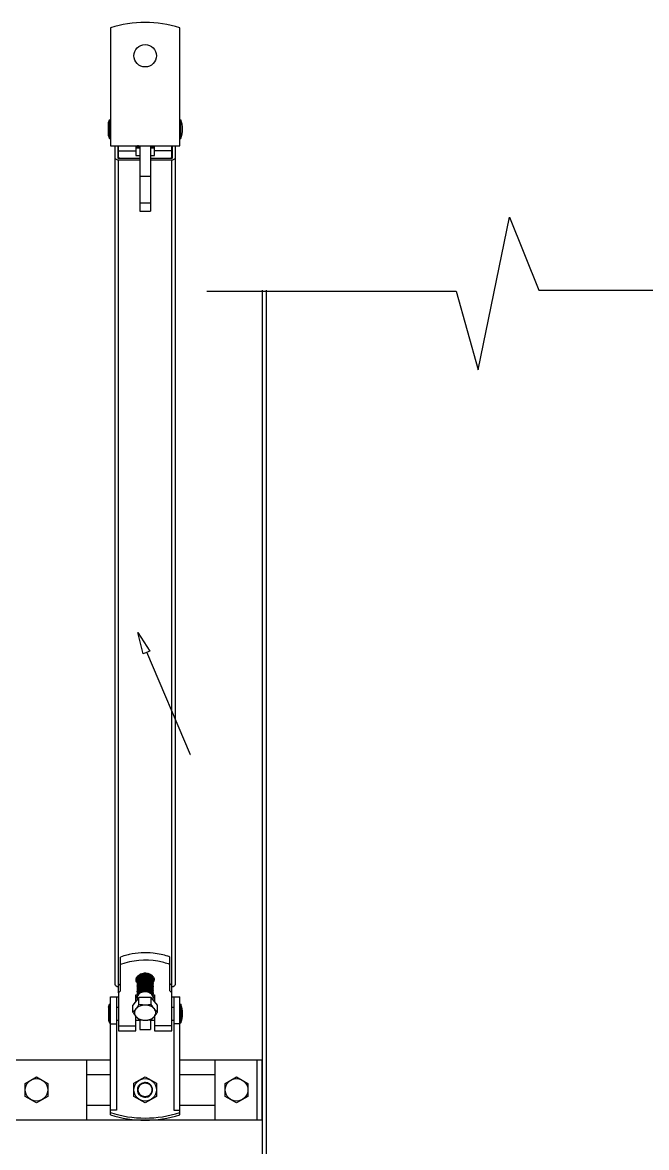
# Model space of a CAD drawing. Extents: x 69728788 to 150676229, y 20327566 to 43663798.
# Drawn here: x 75466421 to 75468554, y 20746596 to 20750441 of the extents above; entities that cross this region are included whole.
import ezdxf

# ---------------------------------------------------------------- set-up
doc = ezdxf.new("R2010")
doc.units = 0
doc.header["$LTSCALE"] = 1000
doc.header["$MEASUREMENT"] = 0
doc.layers.get('0').update_dxf_attribs({"linetype": 'CONTINUOUS'})
doc.layers.add('02___PRT_ALL_AXES', color=7, linetype='CONTINUOUS')
doc.layers.add('03___PRT_ALL_CURVES', color=7, linetype='CONTINUOUS')

msp = doc.modelspace()

# ---------------------------------------------------------------- linework, layer by layer
at = {"color": 0, "linetype": 'Continuous'}
for p, q in [((75466721.9, 20750422.5), (75466721.9, 20750019.7)), ((75466958.8, 20750019.7), (75466958.8, 20750422.5)), ((75466718.2, 20750108.5), (75466721.9, 20750108.5)), ((75466958.8, 20750108.5), (75466962.4, 20750108.5)), ((75466718.2, 20750044.7), (75466721.9, 20750044.7)), ((75466721.9, 20750019.7), (75466958.8, 20750019.7)), ((75466737.8, 20747153.2), (75466737.8, 20750019.7)), ((75466746.9, 20750019.7), (75466746.9, 20749978.3)), ((75466749.2, 20749976.7), (75466749.2, 20750019.7)), ((75466808.4, 20750019.7), (75466808.4, 20749986.6)), ((75466822.1, 20750019.7), (75466822.1, 20749796.2)), ((75466858.6, 20750019.7), (75466858.6, 20749796.2)), ((75466872.2, 20749986.6), (75466872.2, 20750019.7)), ((75466931.5, 20749976.7), (75466931.5, 20750019.7)), ((75466933.7, 20749978.3), (75466933.7, 20750019.7)), ((75466942.9, 20750019.7), (75466942.9, 20747153.2)), ((75466958.8, 20750044.7), (75466962.4, 20750044.7)), ((75466749.2, 20750001.8), (75466808.4, 20750001.8)), ((75466749.2, 20749976.7), (75466822.1, 20749976.7)), ((75466813, 20750012.1), (75466813, 20750012.2)), ((75466858.6, 20749976.7), (75466931.5, 20749976.7)), ((75466931.5, 20750001.8), (75466872.2, 20750001.8)), ((75466749.2, 20747150.1), (75466749.2, 20749970.2)), ((75466822.1, 20749970.2), (75466749.2, 20749970.2)), ((75466931.5, 20749970.2), (75466858.6, 20749970.2)), ((75466931.5, 20747150.1), (75466931.5, 20749970.2)), ((75466822.1, 20749915.2), (75466858.6, 20749915.2)), ((75466822.1, 20749825), (75466858.6, 20749825)), ((75466822.1, 20749796.2), (75466858.6, 20749796.2)), ((75466813.7, 20747175.9), (75466813.7, 20747175.9)), ((75466822, 20747187.7), (75466822.1, 20747187.6)), ((75466824.3, 20747187.4), (75466822.1, 20747187.6)), ((75466822.4, 20747187.9), (75466824.3, 20747187.4)), ((75466721.9, 20746707.9), (75466721.9, 20747110.7)), ((75466721.9, 20747110.7), (75466749.2, 20747110.7)), ((75466742.4, 20747110.7), (75466742.4, 20746723.4)), ((75466749.2, 20747124.6), (75466749.2, 20746994.5)), ((75466819.3, 20747108.6), (75466798.2, 20747082.9)), ((75466808.4, 20747095.3), (75466808.4, 20747118.3)), ((75466808.4, 20747110.7), (75466813, 20747110.7)), ((75466813, 20747109.5), (75466813, 20747113.4)), ((75466813.5, 20747113.2), (75466813, 20747113.4)), ((75466861.4, 20747108.6), (75466819.3, 20747108.6)), ((75466882.4, 20747082.9), (75466861.4, 20747108.6)), ((75466867.7, 20747108.6), (75466867.7, 20747111.9)), ((75466867.7, 20747110.7), (75466872.2, 20747110.7)), ((75466872.2, 20747118.3), (75466872.2, 20747095.3)), ((75466931.5, 20746994.5), (75466931.5, 20747124.6)), ((75466931.5, 20747110.7), (75466958.8, 20747110.7)), ((75466938.3, 20747110.7), (75466938.3, 20746723.4)), ((75466958.8, 20746707.9), (75466958.8, 20747110.7)), ((75466718.2, 20747085.7), (75466721.9, 20747085.7)), ((75466742.4, 20747076.5), (75466749.2, 20747076.5)), ((75466931.5, 20747076.5), (75466938.3, 20747076.5)), ((75466958.8, 20747085.7), (75466962.4, 20747085.7)), ((75466718.2, 20747021.9), (75466721.9, 20747021.9)), ((75466721.9, 20747019.5), (75466742.4, 20747019.5)), ((75466808.4, 20746994.5), (75466808.4, 20747044.6)), ((75466822.1, 20747033.1), (75466822.1, 20746999.1)), ((75466858.6, 20747033.1), (75466858.6, 20746999.1)), ((75466872.2, 20747044.6), (75466872.2, 20746994.5)), ((75466958.8, 20747019.5), (75466938.3, 20747019.5)), ((75466958.8, 20747021.9), (75466962.4, 20747021.9)), ((75466749.2, 20747011.9), (75466808.4, 20747011.9)), ((75466749.2, 20746994.5), (75466808.4, 20746994.5)), ((75466822.1, 20746999.1), (75466858.6, 20746999.1)), ((75466931.5, 20747011.9), (75466872.2, 20747011.9)), ((75466872.2, 20746994.5), (75466931.5, 20746994.5)), ((75467080.2, 20746691.2), (75467080.2, 20746896.2)), ((75467223.3, 20746691.2), (75467223.3, 20746896.2)), ((75467240, 20746691.2), (75467240, 20746896.2)), ((75466815.1, 20746801), (75466815.1, 20746801.1)), ((75466815.2, 20746801.4), (75466815.2, 20746801.5)), ((75466840.3, 20746817.1), (75466840.3, 20746818.3)), ((75466742.4, 20746723.4), (75466721.9, 20746723.4)), ((75466938.3, 20746723.4), (75466958.8, 20746723.4))]:
    msp.add_line(p, q, dxfattribs=at)
at = {"color": 7, "linetype": 'Continuous'}
for p, q in [((75467051.3, 20749522.9), (75467903.6, 20749522.9)), ((75467240, 20749525.7), (75467240, 20745883)), ((75467253.6, 20749525.7), (75467253.6, 20745883)), ((75468185.8, 20749525.7), (75469185, 20749525.7))]:
    msp.add_line(p, q, dxfattribs=at)
at = {"color": 0}
for p, q in [((75466122.4, 20746896.2), (75466721.9, 20746896.2)), ((75466640.1, 20746896.2), (75466640.1, 20746691.3)), ((75466958.8, 20746896.2), (75467240, 20746896.2)), ((75466640.1, 20746846.2), (75466722, 20746846.2)), ((75466958.9, 20746846.2), (75467080.2, 20746846.2)), ((75466640.1, 20746741.2), (75466722, 20746741.2)), ((75466958.9, 20746741.2), (75467080.2, 20746741.2)), ((75466226.6, 20746691.2), (75467240, 20746691.2))]:
    msp.add_line(p, q, dxfattribs=at)
for points in [[(75467978.5, 20749253.8), (75468086.3, 20749775.5)], [(75468086.3, 20749775.5), (75468185.8, 20749525.7)], [(75467903.6, 20749522.9), (75467978.5, 20749253.8)]]:
    msp.add_lwpolyline(points, dxfattribs=at)
at = {"color": 4}
msp.add_lwpolyline([(75466833.7, 20748282.8), (75466815.8, 20748356.2), (75466856.5, 20748292.6)], close=True, dxfattribs=at)
at = {"color": 4, "extrusion": (0.91941, 0.3933, 0), "elevation": 77545287.9}
msp.add_lwpolyline([(-10604926.7, 0), (-10605308.1, 0)], dxfattribs=at)
at = {"color": 4, "extrusion": (0, 1, 0), "elevation": 20747937}
msp.add_lwpolyline([(-75466995.1, 0), (-75466994.9, 0)], dxfattribs=at)
at = {"color": 0, "linetype": 'Continuous'}
msp.add_circle((75466840.3, 20746793.3), 23.8, dxfattribs=at)
for centre, radius, start, end in [((75466840.3, 20750046), 394.7, 72.5364, 107.4636), ((75466827.9, 20750020.9), 14.9, 184.6388, 187.5163), ((75466827.9, 20750017), 14.9, 172.4739, 179.9828), ((75466828, 20750016), 15, 170.5953, 176.2819), ((75466827.8, 20750016), 14.8, 176.29, 179.9967), ((75466827.9, 20750016), 14.9, 180.0177, 187.7118), ((75466827.9, 20750012.2), 14.9, 172.6677, 179.9838), ((75466828.1, 20750017), 15.1, 169.6225, 172.4804), ((75466828.2, 20750012.1), 15.2, 165.7622, 172.658), ((75466828.2, 20750016), 15.2, 165.9398, 170.5941), ((75466828.6, 20750012), 15.6, 162.5002, 165.7671), ((75466837, 20749994.3), 26.8, 124.0237, 125.416), ((75466845.6, 20749992), 25.4, 57.1454, 59.0662), ((75466846.6, 20749993.5), 23.6, 52.0605, 57.1819), ((75466853.9, 20750014.3), 13.8, 16.4386, 22.9713), ((75466854.4, 20750014.4), 13.3, 15.3782, 16.4026), ((75466854.4, 20750009.6), 13.3, 15.3332, 16.4047), ((75466854.6, 20750014.5), 13.1, 8.8155, 15.3917), ((75466854.6, 20750009.7), 13.1, 10.6843, 15.3402), ((75466855, 20750018.5), 12.7, 351.1705, 359.9739), ((75466855, 20750014.6), 12.7, 0.0259, 8.8089), ((75466855, 20750018.4), 12.7, 4.3365, 5.599), ((75466855.1, 20750018.4), 12.6, 0.0047, 4.3392), ((75466855.1, 20750013.6), 12.6, 0.0047, 4.3395), ((75466855, 20750013.6), 12.7, 353.07, 359.9861), ((75466855.1, 20750019.4), 12.5, 0.0003, 1.1866), ((75466836.9, 20749990.7), 26.5, 124.6383, 125.9814), ((75466837.1, 20749990.3), 27, 124.026, 124.6404), ((75466845.5, 20749990.9), 25.6, 58.236, 59.1443), ((75466845.8, 20749991.5), 24.9, 56.1506, 58.2417), ((75466827.6, 20747168.9), 18.4, 150.7547, 154.3708), ((75466828.6, 20747168.3), 19.6, 144.1845, 150.7189), ((75466829.6, 20747167.6), 20.8, 141.9511, 144.2205), ((75466828, 20747171.4), 15, 170.6064, 176.282), ((75466826.7, 20747171.8), 13.7, 174.1936, 177.5933), ((75466827.8, 20747171.4), 14.8, 176.2921, 177.5737), ((75466827.8, 20747171.4), 14.8, 177.5739, 178.5028), ((75466827.7, 20747171.4), 14.7, 178.5029, 179.2826), ((75466827.7, 20747171.4), 14.7, 179.2826, 179.9999), ((75466827.7, 20747171.4), 14.7, 180.0006, 181.7152), ((75466827.8, 20747171.4), 14.8, 181.7164, 184.3519), ((75466827.9, 20747171.4), 14.9, 184.3535, 187.5155), ((75466827.9, 20747167.5), 14.9, 172.4732, 179.9828), ((75466828, 20747166.5), 15, 170.6461, 176.2828), ((75466826.8, 20747171.8), 13.8, 170.8203, 174.1915), ((75466828.2, 20747167.5), 15.2, 165.8112, 172.4652), ((75466830.2, 20747167.2), 21.5, 140.1265, 141.9534), ((75466828.2, 20747171.3), 15.2, 167.3413, 170.6096), ((75466827, 20747171.7), 14, 168.5956, 170.8202), ((75466828.4, 20747166.5), 15.4, 162.498, 170.6185), ((75466827.3, 20747171.7), 14.3, 163.6782, 168.5833), ((75466828.3, 20747171.3), 15.3, 165.8219, 167.3436), ((75466828.5, 20747171.3), 15.5, 163.63, 165.8195), ((75466828.5, 20747167.4), 15.5, 164.4503, 165.8214), ((75466827.8, 20747171.5), 14.8, 158.8112, 163.6737), ((75466828.7, 20747171.2), 15.7, 162.6522, 163.6323), ((75466828.7, 20747167.3), 15.7, 162.5051, 164.4489), ((75466829.4, 20747170.9), 16.5, 153.2181, 162.433), ((75466828.9, 20747166.3), 15.9, 161.2184, 162.521), ((75466828.3, 20747171.3), 15.4, 155.4096, 158.8168), ((75466829.1, 20747171), 16.3, 149.029, 155.3717), ((75466830.7, 20747170.3), 17.9, 147.2771, 153.2367), ((75466832, 20747169.5), 19.4, 141.4765, 147.2734), ((75466837.1, 20747158.2), 33.2, 116.9716, 117.1914), ((75466837.6, 20747157.2), 34.3, 113.9096, 116.9569), ((75466836.7, 20747163.2), 27.2, 120.5279, 120.8982), ((75466837, 20747162.5), 28, 117.1944, 120.5148), ((75466838.4, 20747155.5), 36.2, 110.6062, 113.9098), ((75466841.4, 20747153.2), 38.4, 91.5745, 101.1898), ((75466840.1, 20747148.7), 43, 87.2089, 89.7303), ((75466840.3, 20747143.7), 48, 87.8186, 90.0078), ((75466841.4, 20747153), 38.6, 88.83, 91.6019), ((75466840.1, 20747148.7), 43.1, 84.3791, 87.2114), ((75466840.4, 20747145.8), 45.9, 85.7692, 87.8187), ((75466841.4, 20747153.4), 38.2, 85.6396, 88.8291), ((75466841.2, 20747152.6), 39.1, 76.1216, 79.3126), ((75466841.9, 20747156), 35.5, 69.1888, 70.1515), ((75466842.1, 20747156.5), 34.9, 68.0181, 69.189), ((75466848.2, 20747165.1), 24.7, 44.9812, 48.9553), ((75466849.7, 20747167.8), 21.3, 40.9332, 43.2447), ((75466849.1, 20747165.9), 23.4, 43.051, 44.9607), ((75466850.1, 20747168.2), 20.7, 39.8011, 40.9276), ((75466850.3, 20747167), 21.8, 35.7508, 43.1144), ((75466853.5, 20747173), 14.3, 20.5547, 25.6449), ((75466853.9, 20747173.2), 13.8, 18.1541, 20.5369), ((75466854.4, 20747169.8), 13.3, 15.3602, 16.4085), ((75466854.4, 20747165), 13.3, 15.3455, 16.4078), ((75466854.6, 20747169.9), 13.1, 8.8275, 15.3735), ((75466854.6, 20747165), 13.1, 8.8161, 15.3587), ((75466855, 20747173.5), 12.7, 351.3231, 359.9751), ((75466854.8, 20747173.8), 12.9, 351.1957, 351.4438), ((75466855, 20747169.9), 12.7, 0.0261, 8.8211), ((75466855, 20747169), 12.7, 351.1717, 359.9739), ((75466855, 20747173.5), 12.6, 2.7676, 6.617), ((75466855.1, 20747169), 12.6, 0.0047, 4.3395), ((75466855.1, 20747173.5), 12.6, 359.993, 2.7658), ((75466851.4, 20747167.9), 20.4, 34.9477, 35.6756), ((75466853.1, 20747170.2), 17.1, 26.7554, 29.0313), ((75466851.7, 20747168), 20.1, 33.5595, 34.9495), ((75466851.9, 20747168.2), 19.7, 32.816, 33.5577), ((75466852.3, 20747168.5), 19.3, 30.7572, 32.8206), ((75466852.6, 20747168.6), 18.9, 30.1535, 30.7522), ((75466749.2, 20747161.2), 16, 268.3666, 269.9989), ((75466829.1, 20747171.7), 20.1, 211.4005, 217.607), ((75466827.8, 20747166.6), 14.8, 176.2908, 183.5476), ((75466828.2, 20747161.7), 15.2, 163.2981, 176.2155), ((75466827.9, 20747166.6), 14.9, 183.5508, 187.7922), ((75466827.8, 20747162.7), 14.8, 172.7542, 179.9843), ((75466827.8, 20747161.7), 14.8, 176.2906, 179.9967), ((75466827.9, 20747161.7), 14.9, 180.0174, 187.5513), ((75466827.9, 20747157.9), 14.9, 172.5017, 179.9829), ((75466828, 20747156.9), 15, 170.6329, 176.2824), ((75466827.8, 20747156.9), 14.8, 176.2904, 179.9967), ((75466827.9, 20747156.9), 14.9, 180.0173, 187.5367), ((75466827.9, 20747153), 14.9, 172.4872, 179.9829), ((75466828, 20747152), 15, 170.6233, 176.2823), ((75466827.8, 20747152.1), 14.8, 176.2903, 179.9967), ((75466827.9, 20747152.1), 14.9, 180.0173, 187.5328), ((75466827.9, 20747148.2), 14.9, 172.4835, 179.9829), ((75466827.8, 20747147.2), 14.8, 176.2866, 179.9968), ((75466827.9, 20747147.2), 14.9, 180.0162, 187.3323), ((75466827.9, 20747143.4), 14.9, 172.2882, 179.9823), ((75466828, 20747142.4), 15, 170.633, 176.2824), ((75466827.8, 20747142.4), 14.8, 176.2903, 179.9967), ((75466827.9, 20747142.4), 14.9, 180.0172, 187.5261), ((75466827.9, 20747138.5), 14.9, 172.4765, 179.9828), ((75466828, 20747137.5), 15, 170.5993, 176.2819), ((75466827.8, 20747137.6), 14.8, 176.29, 179.9967), ((75466827.9, 20747137.6), 14.9, 180.0171, 187.5169), ((75466827.9, 20747133.7), 14.9, 172.4677, 179.9827), ((75466828, 20747132.7), 15, 170.6057, 176.2819), ((75466827.8, 20747132.7), 14.8, 176.29, 179.9967), ((75466827.9, 20747132.7), 14.9, 180.017, 187.4489), ((75466827.9, 20747128.9), 14.9, 172.3978, 179.9823), ((75466828.2, 20747162.6), 15.2, 165.7041, 172.7434), ((75466828.2, 20747157.8), 15.2, 165.7267, 172.493), ((75466828.2, 20747153), 15.2, 165.766, 172.4789), ((75466828.2, 20747148.1), 15.2, 165.7649, 172.4752), ((75466828.2, 20747143.3), 15.2, 165.7459, 172.2807), ((75466828.2, 20747138.5), 15.2, 165.7642, 172.4682), ((75466828.2, 20747133.6), 15.2, 165.7627, 172.4595), ((75466828.2, 20747128.8), 15.2, 165.7631, 172.3902), ((75466828.4, 20747156.8), 15.4, 162.4909, 170.6051), ((75466828.4, 20747152), 15.4, 162.488, 170.5957), ((75466828.4, 20747142.3), 15.4, 162.4871, 170.6053), ((75466828.4, 20747137.5), 15.4, 162.4824, 170.5717), ((75466828.4, 20747132.6), 15.4, 162.4829, 170.5782), ((75466828.6, 20747162.5), 15.6, 162.5159, 165.7097), ((75466828.6, 20747157.7), 15.6, 162.5135, 165.7315), ((75466828.6, 20747152.9), 15.6, 162.5087, 165.7704), ((75466828.6, 20747148), 15.6, 162.5058, 165.7693), ((75466828.6, 20747143.2), 15.6, 162.4516, 165.7498), ((75466828.6, 20747138.4), 15.6, 162.5049, 165.7686), ((75466828.6, 20747133.5), 15.6, 162.5002, 165.767), ((75466828.6, 20747128.7), 15.6, 162.5007, 165.7672), ((75466841.3, 20747125.9), 38, 97.612, 98.5483), ((75466854.4, 20747160.1), 13.3, 15.3562, 16.4067), ((75466854.4, 20747155.3), 13.3, 15.3803, 16.4044), ((75466854.4, 20747150.5), 13.3, 15.4324, 16.4009), ((75466854.6, 20747145.7), 13.1, 9.0944, 16.4713), ((75466854.4, 20747140.8), 13.3, 15.3426, 16.4105), ((75466854.4, 20747136), 13.3, 15.3335, 16.4046), ((75466854.4, 20747131.1), 13.3, 15.295, 16.4082), ((75466854.4, 20747126.3), 13.3, 15.3024, 16.4096), ((75466854.6, 20747160.2), 13.1, 8.5831, 15.3704), ((75466854.6, 20747155.4), 13.1, 8.806, 15.3938), ((75466854.6, 20747150.5), 13.1, 8.7871, 15.4463), ((75466854.6, 20747140.9), 13.1, 8.8357, 15.3558), ((75466854.6, 20747136), 13.1, 8.8222, 15.3467), ((75466854.6, 20747131.2), 13.1, 8.8659, 15.3078), ((75466854.6, 20747126.4), 13.1, 8.6158, 15.3161), ((75466855, 20747165.1), 12.7, 0.026, 8.8097), ((75466855, 20747164.1), 12.7, 350.9429, 359.9728), ((75466855, 20747160.3), 12.7, 0.0243, 8.5745), ((75466855, 20747159.3), 12.7, 351.161, 359.9738), ((75466855, 20747155.4), 12.7, 0.0259, 8.7993), ((75466855, 20747154.5), 12.7, 351.1413, 359.9737), ((75466855, 20747150.6), 12.7, 0.0258, 8.7798), ((75466855, 20747149.6), 12.7, 351.4494, 359.976), ((75466855, 20747145.8), 12.7, 0.0272, 9.08), ((75466855, 20747144.8), 12.7, 351.1911, 359.9741), ((75466855, 20747140.9), 12.7, 0.0261, 8.8295), ((75466855, 20747140), 12.7, 351.178, 359.9739), ((75466855, 20747136.1), 12.7, 0.0259, 8.8159), ((75466855, 20747135.1), 12.7, 351.2218, 359.9742), ((75466855, 20747131.3), 12.7, 0.0263, 8.8603), ((75466855, 20747130.3), 12.7, 350.9764, 359.9733), ((75466855.1, 20747164.1), 12.6, 0.0047, 4.3394), ((75466852.7, 20747172.3), 17.5, 327.8953, 328.9179), ((75466855.1, 20747159.3), 12.6, 0.0047, 4.3393), ((75466855.1, 20747154.5), 12.6, 0.0047, 4.3389), ((75466855.1, 20747149.6), 12.6, 0.0046, 4.3456), ((75466855.1, 20747144.8), 12.6, 0.0047, 4.3396), ((75466855.1, 20747140), 12.6, 0.0047, 4.3395), ((75466855.1, 20747135.1), 12.6, 0.0047, 4.3399), ((75466855.1, 20747130.3), 12.6, 0.0047, 4.3399), ((75466853.1, 20747172.1), 17.1, 328.9126, 331.6127), ((75466851.3, 20747171.9), 20.5, 323.7264, 324.8215), ((75466853.5, 20747171.9), 16.6, 331.6112, 334.7707), ((75466931.5, 20747161.2), 16, 270.0011, 271.6334), ((75466827.8, 20747127.9), 14.8, 176.29, 179.9967), ((75466827.9, 20747127.9), 14.9, 180.0171, 187.5089), ((75466827.9, 20747124), 14.9, 172.4594, 179.9827), ((75466828, 20747123), 15, 170.5894, 176.2819), ((75466827.8, 20747123.1), 14.8, 176.29, 179.9967), ((75466827.9, 20747123.1), 14.9, 180.017, 187.4917), ((75466827.9, 20747119.2), 14.9, 172.4422, 179.9826), ((75466828, 20747118.2), 15, 170.5827, 176.2821), ((75466827.8, 20747118.2), 14.8, 176.2903, 179.9967), ((75466827.9, 20747118.2), 14.9, 180.0172, 187.5273), ((75466827.9, 20747114.4), 14.9, 172.4782, 179.9829), ((75466828, 20747113.4), 15, 170.6229, 176.2822), ((75466827.8, 20747113.4), 14.8, 176.2902, 179.9967), ((75466828.2, 20747124), 15.2, 165.7634, 172.4513), ((75466828.2, 20747119.1), 15.2, 165.765, 172.4342), ((75466828.2, 20747114.3), 15.2, 165.7668, 172.4699), ((75466828.4, 20747123), 15.4, 162.4867, 170.562), ((75466828.4, 20747118.1), 15.4, 162.4917, 170.5553), ((75466828.4, 20747113.3), 15.4, 162.4849, 170.5952), ((75466828.6, 20747123.9), 15.6, 162.5015, 165.7677), ((75466828.6, 20747119), 15.6, 162.5045, 165.7692), ((75466828.6, 20747114.2), 15.6, 162.5094, 165.7711), ((75466828.6, 20747109.4), 15.6, 162.5026, 165.791), ((75466854.4, 20747121.5), 13.3, 15.3159, 16.4116), ((75466854.4, 20747116.6), 13.3, 15.3138, 16.4121), ((75466854.4, 20747111.8), 13.3, 15.3664, 16.4089), ((75466854.6, 20747121.5), 13.1, 8.8392, 15.3288), ((75466854.6, 20747116.7), 13.1, 8.8348, 15.3268), ((75466854.6, 20747111.9), 13.1, 8.8239, 15.3798), ((75466855, 20747126.4), 12.7, 0.0245, 8.608), ((75466855, 20747125.5), 12.7, 351.1951, 359.9741), ((75466855, 20747121.6), 12.7, 0.0262, 8.8333), ((75466855, 20747120.7), 12.7, 351.1908, 359.9741), ((75466855, 20747116.8), 12.7, 0.0261, 8.8289), ((75466855, 20747115.8), 12.7, 351.179, 359.9739), ((75466855, 20747111.9), 12.7, 0.0261, 8.8175), ((75466855.1, 20747125.5), 12.6, 0.0047, 4.3399), ((75466855.1, 20747120.6), 12.6, 0.0047, 4.3399), ((75466855.1, 20747115.8), 12.6, 0.0047, 4.3394), ((75466840.3, 20746793.3), 26.4, 175.8685, 178.9165), ((75466840.4, 20746793.3), 26.4, 178.9205, 185.2696), ((75466840.3, 20746793.3), 26.4, 170.4027, 175.8672), ((75466840.3, 20746793.3), 26.4, 185.2707, 187.4247), ((75466840.4, 20746793.3), 26.5, 187.4316, 195.9775), ((75466840.4, 20746793.3), 26.5, 167.0668, 170.4004), ((75466840.3, 20746793.3), 26.4, 164.3926, 167.0672), ((75466840.3, 20746793.3), 26.4, 162.03, 164.3906), ((75466839.9, 20746792.1), 26.3, 160.2514, 161.7211), ((75466840.3, 20746793.3), 26.4, 195.9832, 198.1201), ((75466840.3, 20746793.3), 26.4, 198.1212, 204.6411), ((75466839.9, 20746793.2), 25.1, 88.982, 100.1624), ((75466840.3, 20746793.3), 25.1, 275.5796, 101.2035), ((75466840.4, 20746793.3), 26.5, 204.6463, 208.0841), ((75466840.3, 20746793.3), 26.4, 208.0825, 212.3888), ((75466840.3, 20746793.3), 26.4, 208.4883, 212.3891), ((75466840.3, 20747084.4), 387.3, 252.1887, 287.8113), ((75466840.3, 20747084.4), 394.7, 252.5364, 287.4636)]:
    msp.add_arc(centre, radius, start, end, dxfattribs=at)
for points, knots in [([(75466813, 20750012.2), (75466813.1, 20750013.5), (75466813.7, 20750016.1), (75466814.8, 20750018.6), (75466815.6, 20750019.7)], [0, 0, 0, 0, 0.49066, 1, 1, 1, 1]), ([(75466815, 20750019.7), (75466814.8, 20750019.4), (75466814.4, 20750018.5), (75466813.9, 20750017.5), (75466813.7, 20750016.7)], [0, 0, 0, 0, 0.253666, 1, 1, 1, 1]), ([(75466818.8, 20750019.7), (75466818.2, 20750019.2), (75466816.1, 20750017), (75466814.5, 20750014.2), (75466813.8, 20750012.1)], [0, 0, 0, 0, 0.263007, 1, 1, 1, 1]), ([(75466814.1, 20750012.1), (75466814.4, 20750012.8), (75466815.8, 20750015.7), (75466818, 20750018.1), (75466819.8, 20750019.7)], [0, 0, 0, 0, 0.238978, 1, 1, 1, 1]), ([(75466822, 20750017.5), (75466821.5, 20750017.1), (75466819.4, 20750015.6), (75466817.5, 20750013.7), (75466816.3, 20750012.1)], [0, 0, 0, 0, 0.260528, 1, 1, 1, 1]), ([(75466817.1, 20750012.1), (75466817.4, 20750012.5), (75466818.7, 20750014), (75466820.3, 20750015.3), (75466821.5, 20750016.2)], [0, 0, 0, 0, 0.242618, 1, 1, 1, 1]), ([(75466865.5, 20750012.1), (75466865.1, 20750012.7), (75466863.3, 20750015.3), (75466860.7, 20750017.4), (75466858.6, 20750018.6)], [0, 0, 0, 0, 0.235297, 1, 1, 1, 1]), ([(75466858.6, 20750017.7), (75466859.3, 20750017.3), (75466861.6, 20750015.8), (75466863.7, 20750013.8), (75466864.9, 20750012.1)], [0, 0, 0, 0, 0.26441, 1, 1, 1, 1]), ([(75466862.4, 20750019.7), (75466863.6, 20750018.6), (75466865.6, 20750016.3), (75466866.9, 20750013.5), (75466867.2, 20750012.1)], [0, 0, 0, 0, 0.519467, 1, 1, 1, 1]), ([(75466867.1, 20750013.4), (75466867, 20750013.9), (75466866.1, 20750016.3), (75466864.7, 20750018.3), (75466863.4, 20750019.7)], [0, 0, 0, 0, 0.239996, 1, 1, 1, 1]), ([(75466866.2, 20750019.7), (75466866.4, 20750019.3), (75466867.1, 20750017.7), (75466867.5, 20750015.9), (75466867.6, 20750014.6)], [0, 0, 0, 0, 0.256497, 1, 1, 1, 1]), ([(75466744.7, 20749970.9), (75466742.9, 20749971.4), (75466739.5, 20749973.1), (75466737.8, 20749976.7), (75466737.8, 20749978.3)], [0, 0, 0, 0, 0.547859, 1, 1, 1, 1]), ([(75466746.9, 20749978.3), (75466746.9, 20749977.6), (75466748, 20749976.8), (75466748.9, 20749976.7), (75466749.2, 20749976.7)], [0, 0, 0, 0, 0.70154, 1, 1, 1, 1]), ([(75466931.5, 20749976.7), (75466931.8, 20749976.7), (75466932.7, 20749976.8), (75466933.7, 20749977.6), (75466933.7, 20749978.3)], [0, 0, 0, 0, 0.29846, 1, 1, 1, 1]), ([(75466942.9, 20749978.3), (75466942.9, 20749976.7), (75466941.1, 20749973.1), (75466937.8, 20749971.4), (75466935.9, 20749970.9)], [0, 0, 0, 0, 0.452141, 1, 1, 1, 1]), ([(75466811.9, 20747161.2), (75466810.5, 20747163.5), (75466808.6, 20747168.9), (75466809.8, 20747174.4), (75466811, 20747176.9)], [0, 0, 0, 0, 0.503467, 1, 1, 1, 1]), ([(75466813.6, 20747166), (75466814.4, 20747168.5), (75466817.2, 20747173.3), (75466824.1, 20747178.5), (75466832.9, 20747181.7), (75466842.5, 20747182.7), (75466851.9, 20747181.2), (75466859.9, 20747177.6), (75466864.9, 20747172.9), (75466867.1, 20747168.5), (75466867.6, 20747166.2), (75466867.6, 20747165.1)], [0, 0, 0, 0, 0.111989, 0.237167, 0.374547, 0.517663, 0.657661, 0.786312, 0.89922, 0.950664, 1, 1, 1, 1]), ([(75466867.1, 20747173.6), (75466866.5, 20747175.7), (75466864, 20747180), (75466857.7, 20747184.6), (75466849.7, 20747187.5), (75466840.7, 20747188.4), (75466831.7, 20747187.2), (75466823.5, 20747183.9), (75466817.1, 20747178.9), (75466814.4, 20747174.4), (75466813.7, 20747172.1)], [0, 0, 0, 0, 0.1028, 0.219575, 0.350436, 0.490257, 0.631411, 0.766198, 0.889253, 1, 1, 1, 1]), ([(75466813.7, 20747181), (75466814.2, 20747181.6), (75466816.7, 20747184.3), (75466819.7, 20747186.3), (75466822.1, 20747187.6)], [0, 0, 0, 0, 0.237518, 1, 1, 1, 1]), ([(75466867.1, 20747168.7), (75466866.5, 20747170.9), (75466864, 20747175.1), (75466857.7, 20747179.8), (75466849.7, 20747182.7), (75466840.7, 20747183.6), (75466831.7, 20747182.4), (75466823.5, 20747179.1), (75466817.1, 20747174), (75466814.4, 20747169.5), (75466813.7, 20747167.2)], [0, 0, 0, 0, 0.102802, 0.219579, 0.350445, 0.490271, 0.631419, 0.766196, 0.889248, 1, 1, 1, 1]), ([(75466867.1, 20747163.9), (75466866.5, 20747166.1), (75466864, 20747170.3), (75466857.7, 20747175), (75466849.7, 20747177.9), (75466840.7, 20747178.8), (75466831.7, 20747177.5), (75466823.5, 20747174.3), (75466817.1, 20747169.2), (75466814.4, 20747164.7), (75466813.7, 20747162.4)], [0, 0, 0, 0, 0.102803, 0.219579, 0.350445, 0.490272, 0.63142, 0.766197, 0.889249, 1, 1, 1, 1]), ([(75466813.7, 20747161.4), (75466814.5, 20747163.9), (75466817.4, 20747168.6), (75466824.3, 20747173.8), (75466833.1, 20747176.9), (75466842.7, 20747177.8), (75466852, 20747176.4), (75466860, 20747172.7), (75466864.9, 20747168), (75466867.1, 20747163.6), (75466867.6, 20747161.4), (75466867.6, 20747160.3)], [0, 0, 0, 0, 0.112247, 0.237701, 0.375218, 0.518283, 0.658097, 0.786535, 0.899295, 0.950694, 1, 1, 1, 1]), ([(75466867.1, 20747159.1), (75466866.5, 20747161.2), (75466864, 20747165.5), (75466857.7, 20747170.1), (75466849.7, 20747173), (75466840.7, 20747173.9), (75466831.7, 20747172.7), (75466823.5, 20747169.4), (75466817.1, 20747164.4), (75466814.4, 20747159.9), (75466813.7, 20747157.6)], [0, 0, 0, 0, 0.102804, 0.219579, 0.350435, 0.490256, 0.631409, 0.766198, 0.88925, 1, 1, 1, 1]), ([(75466813.7, 20747156.6), (75466814.5, 20747159), (75466817.4, 20747163.8), (75466824.3, 20747169), (75466833.1, 20747172.1), (75466842.7, 20747173), (75466852, 20747171.5), (75466860, 20747167.9), (75466864.9, 20747163.2), (75466867.1, 20747158.8), (75466867.6, 20747156.5), (75466867.6, 20747155.4)], [0, 0, 0, 0, 0.112246, 0.2377, 0.375215, 0.518278, 0.658091, 0.78653, 0.899293, 0.950693, 1, 1, 1, 1]), ([(75466867.1, 20747154.2), (75466866.5, 20747156.4), (75466864, 20747160.6), (75466857.7, 20747165.3), (75466849.7, 20747168.2), (75466840.7, 20747169.1), (75466831.7, 20747167.9), (75466823.5, 20747164.6), (75466817.1, 20747159.5), (75466814.4, 20747155), (75466813.7, 20747152.7)], [0, 0, 0, 0, 0.102805, 0.219582, 0.350438, 0.49026, 0.63141, 0.766198, 0.889251, 1, 1, 1, 1]), ([(75466813.8, 20747171.4), (75466814.6, 20747173.7), (75466817.3, 20747178.1), (75466823.6, 20747183), (75466831.7, 20747186.2), (75466840.5, 20747187.4), (75466849.4, 20747186.6), (75466857.4, 20747183.8), (75466863.6, 20747179.4), (75466866.3, 20747175.3), (75466867, 20747173.2)], [0, 0, 0, 0, 0.110828, 0.23379, 0.368184, 0.508826, 0.648319, 0.779281, 0.896604, 1, 1, 1, 1]), ([(75466815.2, 20747179.3), (75466815.6, 20747180), (75466817.6, 20747182.9), (75466820.4, 20747185.2), (75466822.7, 20747186.5)], [0, 0, 0, 0, 0.235801, 1, 1, 1, 1]), ([(75466824.3, 20747187.4), (75466825, 20747187.8), (75466828.1, 20747189.3), (75466831.4, 20747190.4), (75466834, 20747190.9)], [0, 0, 0, 0, 0.242859, 1, 1, 1, 1]), ([(75466825.6, 20747189.4), (75466826.3, 20747189.6), (75466829, 20747190.5), (75466831.7, 20747191.2), (75466833.8, 20747191.5)], [0, 0, 0, 0, 0.245442, 1, 1, 1, 1]), ([(75466850.5, 20747190.5), (75466851.9, 20747190.2), (75466856.8, 20747188.7), (75466861.5, 20747186.1), (75466864.4, 20747183.6)], [0, 0, 0, 0, 0.264636, 1, 1, 1, 1]), ([(75466855.2, 20747188.9), (75466856.5, 20747188.4), (75466860.9, 20747186.1), (75466864.8, 20747182.4), (75466866.3, 20747179.2)], [0, 0, 0, 0, 0.276321, 1, 1, 1, 1]), ([(75466865.2, 20747182.4), (75466864.5, 20747183.1), (75466861.6, 20747185.8), (75466858, 20747187.8), (75466855.2, 20747188.9)], [0, 0, 0, 0, 0.235806, 1, 1, 1, 1]), ([(75466867, 20747173.2), (75466867.1, 20747172.9), (75466867.4, 20747171.8), (75466867.6, 20747170.7), (75466867.6, 20747169.9)], [0, 0, 0, 0, 0.252986, 1, 1, 1, 1]), ([(75466869, 20747178.2), (75466870.6, 20747175.5), (75466872.4, 20747168.9), (75466869.9, 20747162.7), (75466868.1, 20747160.1)], [0, 0, 0, 0, 0.496414, 1, 1, 1, 1]), ([(75466868.6, 20747164.8), (75466869.2, 20747166.2), (75466870.2, 20747169.3), (75466870, 20747172.5), (75466869.7, 20747174.1)], [0, 0, 0, 0, 0.504975, 1, 1, 1, 1]), ([(75466748.8, 20747145.2), (75466746, 20747145.3), (75466741, 20747146.4), (75466737.8, 20747151.1), (75466737.8, 20747153.2)], [0, 0, 0, 0, 0.559089, 1, 1, 1, 1]), ([(75466813, 20747148.2), (75466813.2, 20747150.5), (75466814.7, 20747155.3), (75466819.8, 20747161.1), (75466827.1, 20747165.4), (75466832.7, 20747166.9), (75466835.7, 20747167.3)], [0, 0, 0, 0, 0.21682, 0.453957, 0.717085, 1, 1, 1, 1]), ([(75466813, 20747128.8), (75466813.1, 20747130.1), (75466813.6, 20747132.7), (75466816, 20747137.7), (75466821.4, 20747143.1), (75466830.2, 20747147.3), (75466840.2, 20747148.9), (75466850.3, 20747147.9), (75466859.1, 20747144.4), (75466864.6, 20747139.5), (75466867, 20747134.9), (75466867.5, 20747132.4), (75466867.6, 20747131.3)], [0, 0, 0, 0, 0.05375, 0.109471, 0.230247, 0.36521, 0.508721, 0.651183, 0.78291, 0.898103, 0.950221, 1, 1, 1, 1]), ([(75466835.7, 20747163.5), (75466833.1, 20747163.1), (75466828.2, 20747161.8), (75466821.6, 20747158.4), (75466816.5, 20747153.8), (75466814.3, 20747149.9), (75466813.7, 20747147.9)], [0, 0, 0, 0, 0.277616, 0.53967, 0.780154, 1, 1, 1, 1]), ([(75466813.7, 20747146.9), (75466814.5, 20747149.4), (75466817.4, 20747154.1), (75466824.3, 20747159.3), (75466833.1, 20747162.5), (75466842.7, 20747163.3), (75466852, 20747161.9), (75466860, 20747158.2), (75466864.9, 20747153.5), (75466867.1, 20747149.1), (75466867.6, 20747146.9), (75466867.6, 20747145.8)], [0, 0, 0, 0, 0.112245, 0.237701, 0.375214, 0.518277, 0.6581, 0.786541, 0.899298, 0.950695, 1, 1, 1, 1]), ([(75466867.1, 20747144.6), (75466866.5, 20747146.7), (75466864, 20747151), (75466857.7, 20747155.6), (75466849.7, 20747158.5), (75466840.7, 20747159.4), (75466831.7, 20747158.2), (75466823.5, 20747154.9), (75466817.1, 20747149.9), (75466814.4, 20747145.4), (75466813.7, 20747143.1)], [0, 0, 0, 0, 0.1028, 0.219577, 0.35044, 0.490268, 0.631416, 0.766199, 0.889253, 1, 1, 1, 1]), ([(75466813.7, 20747142.1), (75466814.5, 20747144.5), (75466817.4, 20747149.3), (75466824.3, 20747154.5), (75466833.1, 20747157.6), (75466842.7, 20747158.5), (75466852, 20747157), (75466860, 20747153.4), (75466864.9, 20747148.7), (75466867.1, 20747144.3), (75466867.6, 20747142), (75466867.6, 20747140.9)], [0, 0, 0, 0, 0.112246, 0.237704, 0.375214, 0.518276, 0.658095, 0.786533, 0.899295, 0.950695, 1, 1, 1, 1]), ([(75466867.1, 20747134.9), (75466866.5, 20747137.1), (75466864, 20747141.3), (75466857.7, 20747146), (75466849.7, 20747148.9), (75466840.7, 20747149.8), (75466831.7, 20747148.5), (75466823.5, 20747145.3), (75466817.1, 20747140.2), (75466814.4, 20747135.7), (75466813.7, 20747133.4)], [0, 0, 0, 0, 0.102803, 0.219582, 0.350439, 0.490263, 0.631412, 0.766193, 0.88925, 1, 1, 1, 1]), ([(75466821.4, 20747148.3), (75466819.6, 20747147), (75466816.4, 20747144), (75466814.3, 20747140.2), (75466813.7, 20747138.2)], [0, 0, 0, 0, 0.522085, 1, 1, 1, 1]), ([(75466813.7, 20747137.3), (75466814.3, 20747139.3), (75466816.6, 20747143.3), (75466819.9, 20747146.3), (75466821.9, 20747147.6)], [0, 0, 0, 0, 0.476952, 1, 1, 1, 1]), ([(75466867.1, 20747130.1), (75466866.5, 20747132.2), (75466864, 20747136.5), (75466857.7, 20747141.1), (75466849.7, 20747144), (75466840.7, 20747144.9), (75466831.7, 20747143.7), (75466823.5, 20747140.4), (75466817.1, 20747135.4), (75466814.4, 20747130.9), (75466813.7, 20747128.6)], [0, 0, 0, 0, 0.102803, 0.219581, 0.350439, 0.490263, 0.631413, 0.766193, 0.88925, 1, 1, 1, 1]), ([(75466813.7, 20747127.6), (75466814.5, 20747130), (75466817.4, 20747134.8), (75466824.3, 20747140), (75466833.1, 20747143.1), (75466842.7, 20747144), (75466852, 20747142.5), (75466860, 20747138.9), (75466864.9, 20747134.2), (75466867.1, 20747129.8), (75466867.6, 20747127.5), (75466867.6, 20747126.4)], [0, 0, 0, 0, 0.11225, 0.237708, 0.375218, 0.518284, 0.658099, 0.786539, 0.899299, 0.950695, 1, 1, 1, 1]), ([(75466867.1, 20747125.2), (75466866.5, 20747127.4), (75466864, 20747131.6), (75466857.7, 20747136.3), (75466849.7, 20747139.2), (75466840.7, 20747140.1), (75466831.7, 20747138.9), (75466823.5, 20747135.6), (75466817.1, 20747130.6), (75466814.4, 20747126), (75466813.7, 20747123.7)], [0, 0, 0, 0, 0.102802, 0.219581, 0.35044, 0.490262, 0.631413, 0.766193, 0.889249, 1, 1, 1, 1]), ([(75466813.7, 20747122.8), (75466814.5, 20747125.2), (75466817.4, 20747130), (75466824.3, 20747135.1), (75466833.1, 20747138.3), (75466842.7, 20747139.2), (75466852, 20747137.7), (75466860, 20747134.1), (75466864.9, 20747129.3), (75466867.1, 20747125), (75466867.6, 20747122.7), (75466867.6, 20747121.6)], [0, 0, 0, 0, 0.112251, 0.237706, 0.375218, 0.518284, 0.658099, 0.78654, 0.899299, 0.950695, 1, 1, 1, 1]), ([(75466867.1, 20747120.4), (75466866.5, 20747122.6), (75466864, 20747126.8), (75466857.7, 20747131.5), (75466849.7, 20747134.4), (75466840.7, 20747135.3), (75466831.7, 20747134), (75466823.5, 20747130.8), (75466817.1, 20747125.7), (75466814.4, 20747121.2), (75466813.7, 20747118.9)], [0, 0, 0, 0, 0.102801, 0.21958, 0.350441, 0.490262, 0.631414, 0.766194, 0.889248, 1, 1, 1, 1]), ([(75466813.7, 20747117.9), (75466814.5, 20747120.4), (75466817.4, 20747125.1), (75466824.3, 20747130.3), (75466833.1, 20747133.5), (75466842.7, 20747134.3), (75466852, 20747132.9), (75466860, 20747129.2), (75466864.9, 20747124.5), (75466867.1, 20747120.1), (75466867.6, 20747117.9), (75466867.6, 20747116.8)], [0, 0, 0, 0, 0.112246, 0.237702, 0.375218, 0.518285, 0.6581, 0.786541, 0.899298, 0.950694, 1, 1, 1, 1]), ([(75466867.1, 20747115.6), (75466866.5, 20747117.7), (75466864, 20747122), (75466857.7, 20747126.6), (75466849.7, 20747129.5), (75466840.7, 20747130.4), (75466831.7, 20747129.2), (75466823.5, 20747125.9), (75466817.1, 20747120.9), (75466814.4, 20747116.4), (75466813.7, 20747114.1)], [0, 0, 0, 0, 0.1028, 0.219576, 0.350438, 0.490259, 0.631413, 0.766198, 0.889253, 1, 1, 1, 1]), ([(75466867.1, 20747139.7), (75466866.7, 20747141.4), (75466864.9, 20747144.7), (75466860.7, 20747148.8), (75466855.1, 20747151.9), (75466846.1, 20747154.5), (75466834.2, 20747154.5), (75466825.1, 20747150.9), (75466821.4, 20747148.3)], [0, 0, 0, 0, 0.09979, 0.209755, 0.331258, 0.462623, 0.737838, 1, 1, 1, 1]), ([(75466821.9, 20747147.6), (75466825.9, 20747150.4), (75466835.6, 20747153.8), (75466848.2, 20747153.3), (75466857.3, 20747149.9), (75466862.7, 20747146.2), (75466866.4, 20747141.5), (75466867.5, 20747137.9), (75466867.6, 20747136.1)], [0, 0, 0, 0, 0.268159, 0.54642, 0.676791, 0.795592, 0.902183, 1, 1, 1, 1]), ([(75466835.7, 20747167.3), (75466839.5, 20747167.9), (75466847, 20747167.9), (75466855.8, 20747165.2), (75466861.5, 20747161.6), (75466864.7, 20747158.3), (75466866.9, 20747154.6), (75466867.5, 20747151.9), (75466867.6, 20747150.6)], [0, 0, 0, 0, 0.287626, 0.558153, 0.68143, 0.795158, 0.900367, 1, 1, 1, 1]), ([(75466867.1, 20747149.4), (75466866.4, 20747151.8), (75466863.4, 20747156.6), (75466855.9, 20747161.4), (75466846.5, 20747164), (75466839.7, 20747164), (75466836.3, 20747163.6)], [0, 0, 0, 0, 0.20759, 0.44724, 0.716488, 1, 1, 1, 1]), ([(75466942.9, 20747153.2), (75466942.9, 20747151.1), (75466939.6, 20747146.4), (75466934.6, 20747145.3), (75466931.9, 20747145.2)], [0, 0, 0, 0, 0.440911, 1, 1, 1, 1]), ([(75466815.1, 20746801.1), (75466815.9, 20746803.2), (75466818, 20746807.4), (75466822.8, 20746812.5), (75466828.7, 20746816.2), (75466833.2, 20746817.5), (75466835.5, 20746817.9)], [0, 0, 0, 0, 0.250036, 0.500043, 0.750031, 1, 1, 1, 1]), ([(75466854.3, 20746774), (75466856.4, 20746775.5), (75466860.2, 20746779.1), (75466863.8, 20746785.9), (75466865, 20746793.6), (75466863.8, 20746801.3), (75466860.3, 20746808.2), (75466854.9, 20746813.7), (75466848, 20746817.3), (75466842.9, 20746818.2), (75466840.3, 20746818.3)], [0, 0, 0, 0, 0.124979, 0.249964, 0.374956, 0.499953, 0.624956, 0.749965, 0.87498, 1, 1, 1, 1]), ([(75466842.8, 20746768.3), (75466840.4, 20746768), (75466835.6, 20746768), (75466828.7, 20746769.9), (75466822.6, 20746773.7), (75466819.4, 20746777.2), (75466818, 20746779.1)], [0, 0, 0, 0, 0.24997, 0.499961, 0.749971, 1, 1, 1, 1]), ([(75466826.3, 20746774), (75466828.6, 20746772.1), (75466833.8, 20746769.1), (75466839.8, 20746768.3), (75466842.8, 20746768.3)], [0, 0, 0, 0, 0.499904, 1, 1, 1, 1])]:
    msp.add_open_spline(points, degree=3, knots=knots, dxfattribs=at)
for points in [[(75466749.2, 20749970.2), (75466747.7, 20749970.2), (75466746.2, 20749970.4), (75466744.7, 20749970.9)], [(75466935.9, 20749970.9), (75466934.5, 20749970.4), (75466933, 20749970.2), (75466931.5, 20749970.2)], [(75466840.3, 20747191.7), (75466838.2, 20747191.8), (75466836, 20747191.7), (75466833.8, 20747191.5)], [(75466843.8, 20747191.6), (75466845.4, 20747191.5), (75466846.9, 20747191.3), (75466848.4, 20747191)], [(75466854, 20747189.4), (75466852.1, 20747190.1), (75466850.1, 20747190.6), (75466848.1, 20747191)], [(75466868, 20747178.5), (75466867.4, 20747179.5), (75466866.8, 20747180.5), (75466866, 20747181.4)], [(75466867, 20747177.5), (75466867.3, 20747176.7), (75466867.5, 20747175.8), (75466867.6, 20747174.9)], [(75466869.7, 20747174.1), (75466869.4, 20747175.4), (75466868.9, 20747176.7), (75466868.3, 20747177.9)], [(75466813.5, 20747113.2), (75466813.2, 20747112), (75466813, 20747110.8), (75466813, 20747109.5)]]:
    msp.add_open_spline(points, degree=3, dxfattribs=at)
at = {"layer": '02___PRT_ALL_AXES', "color": 0, "linetype": 'Continuous'}
for p, q in [((75466715.4, 20750099.4), (75466718.2, 20750108.5)), ((75466715.4, 20750053.8), (75466715.4, 20750099.4)), ((75466718.2, 20750044.7), (75466718.2, 20750108.5)), ((75466718.2, 20750108.5), (75466721.9, 20750108.5)), ((75466958.8, 20750108.5), (75466962.4, 20750108.5)), ((75466962.4, 20750044.7), (75466962.4, 20750108.5)), ((75466715.4, 20750053.8), (75466718.2, 20750044.7)), ((75466718.2, 20750044.7), (75466721.9, 20750044.7)), ((75466958.8, 20750044.7), (75466962.4, 20750044.7)), ((75466752.8, 20749976.7), (75466749.2, 20749980.3)), ((75466808.4, 20750012.1), (75466822.1, 20750012.1)), ((75466808.4, 20749986.6), (75466822.1, 20749986.6)), ((75466858.6, 20750012.1), (75466872.2, 20750012.1)), ((75466858.6, 20749986.6), (75466872.2, 20749986.6)), ((75466931.5, 20749980.3), (75466927.9, 20749976.7)), ((75466756, 20747131.5), (75466756, 20747247.2)), ((75466924.6, 20747131.5), (75466924.6, 20747247.2)), ((75466756, 20747157), (75466749.2, 20747150.1)), ((75466749.2, 20747124.6), (75466749.2, 20747150.1)), ((75466756, 20747131.5), (75466749.2, 20747124.6)), ((75466931.5, 20747150.1), (75466924.6, 20747157)), ((75466931.5, 20747124.6), (75466924.6, 20747131.5)), ((75466931.5, 20747124.6), (75466931.5, 20747150.1)), ((75466808.4, 20747118.3), (75466813, 20747118.3)), ((75466813, 20747109.5), (75466813, 20747113.4)), ((75466819.3, 20747085.2), (75466819.3, 20747108.6)), ((75466861.4, 20747085.2), (75466861.4, 20747108.6)), ((75466867.5, 20747118.3), (75466872.2, 20747118.3)), ((75466867.7, 20747108.6), (75466867.7, 20747111.9)), ((75466715.4, 20747076.5), (75466718.2, 20747085.7)), ((75466715.4, 20747076.5), (75466715.4, 20747031)), ((75466718.2, 20747085.7), (75466718.2, 20747021.9)), ((75466718.2, 20747085.7), (75466721.9, 20747085.7)), ((75466742.4, 20747076.5), (75466749.2, 20747076.5)), ((75466798.2, 20747059.4), (75466798.2, 20747082.9)), ((75466882.4, 20747059.4), (75466882.4, 20747082.9)), ((75466931.5, 20747076.5), (75466938.3, 20747076.5)), ((75466958.8, 20747085.7), (75466962.4, 20747085.7)), ((75466962.4, 20747085.7), (75466962.4, 20747021.9)), ((75466715.4, 20747031), (75466718.2, 20747021.9)), ((75466718.2, 20747021.9), (75466721.9, 20747021.9)), ((75466742.4, 20747031), (75466749.2, 20747031)), ((75466808.4, 20747031), (75466822.1, 20747031)), ((75466858.6, 20747031), (75466872.2, 20747031)), ((75466931.5, 20747031), (75466938.3, 20747031)), ((75466958.8, 20747021.9), (75466962.4, 20747021.9)), ((75466430.4, 20746815.6), (75466469.2, 20746838)), ((75466469.2, 20746838), (75466507.9, 20746815.6)), ((75466801.6, 20746815.7), (75466840.3, 20746838)), ((75466840.3, 20746838), (75466879.1, 20746815.7)), ((75467114.2, 20746815.6), (75467152.9, 20746838)), ((75467152.9, 20746838), (75467191.7, 20746815.6)), ((75466430.4, 20746770.9), (75466430.4, 20746815.6)), ((75466507.9, 20746815.6), (75466507.9, 20746770.9)), ((75466801.6, 20746770.9), (75466801.6, 20746815.7)), ((75466879.1, 20746815.7), (75466879.1, 20746770.9)), ((75467114.2, 20746770.9), (75467114.2, 20746815.6)), ((75467191.7, 20746815.6), (75467191.7, 20746770.9)), ((75466469.2, 20746748.5), (75466430.4, 20746770.9)), ((75466507.9, 20746770.9), (75466469.2, 20746748.5)), ((75466840.3, 20746748.6), (75466801.6, 20746770.9)), ((75466879.1, 20746770.9), (75466840.3, 20746748.6)), ((75467152.9, 20746748.5), (75467114.2, 20746770.9)), ((75467191.7, 20746770.9), (75467152.9, 20746748.5))]:
    msp.add_line(p, q, dxfattribs=at)
for centre, radius in [((75466840.3, 20750327.2), 38.3), ((75466469.2, 20746793.3), 38.7), ((75466840.3, 20746793.3), 38.7), ((75467152.9, 20746793.3), 38.7)]:
    msp.add_circle(centre, radius, dxfattribs=at)
for centre, radius, start, end in [((75466803.6, 20750076.6), 91.1, 159.5127, 165.5225), ((75466877.1, 20750076.6), 91.1, 339.5127, 20.4873), ((75466803.6, 20750076.6), 91.1, 194.4775, 200.4873), ((75466826.6, 20747108.6), 13.6, 176.2826, 179.9965), ((75466853.4, 20747108.5), 14.3, 13.5883, 15.7068), ((75466853.8, 20747108.6), 13.9, 0.0785, 13.6173), ((75466803.6, 20747053.8), 91.1, 159.5127, 165.5225), ((75466877.1, 20747053.8), 91.1, 339.5127, 20.4873), ((75466803.6, 20747053.8), 91.1, 194.4775, 200.4873)]:
    msp.add_arc(centre, radius, start, end, dxfattribs=at)
for points, knots in [([(75466786, 20747256), (75466783.4, 20747255.4), (75466773.3, 20747253), (75466763.3, 20747249.9), (75466756, 20747247.2)], [0, 0, 0, 0, 0.253167, 1, 1, 1, 1]), ([(75466894.7, 20747256), (75466885.8, 20747257.9), (75466849.9, 20747263.8), (75466812.7, 20747261.8), (75466786, 20747256)], [0, 0, 0, 0, 0.249292, 1, 1, 1, 1]), ([(75466924.6, 20747247.2), (75466922.2, 20747248.1), (75466912.4, 20747251.5), (75466902.3, 20747254.3), (75466894.7, 20747256)], [0, 0, 0, 0, 0.24669, 1, 1, 1, 1]), ([(75466924.6, 20747221.8), (75466911.4, 20747226.6), (75466856.3, 20747241.1), (75466796.1, 20747236.5), (75466756, 20747221.8)], [0, 0, 0, 0, 0.248287, 1, 1, 1, 1]), ([(75466867.1, 20747112.4), (75466866.5, 20747114.8), (75466863.7, 20747119.5), (75466856.8, 20747124.6), (75466848, 20747127.6), (75466838.3, 20747128.3), (75466828.8, 20747126.6), (75466820.7, 20747122.7), (75466815.8, 20747117.7), (75466813.6, 20747113.1), (75466813.1, 20747110.7), (75466813, 20747109.5)], [0, 0, 0, 0, 0.10787, 0.229941, 0.365588, 0.508322, 0.649135, 0.779671, 0.895471, 0.948703, 1, 1, 1, 1]), ([(75466814.3, 20747102.7), (75466814.1, 20747103.1), (75466813.4, 20747105), (75466813, 20747107.1), (75466813, 20747108.6)], [0, 0, 0, 0, 0.255771, 1, 1, 1, 1]), ([(75466867.7, 20747108.6), (75466867.7, 20747108.1), (75466867.6, 20747106.1), (75466867, 20747104.1), (75466866.3, 20747102.7)], [0, 0, 0, 0, 0.246881, 1, 1, 1, 1]), ([(75466808.8, 20747070), (75466807.9, 20747068.9), (75466804.7, 20747065.1), (75466801, 20747061.7), (75466798.2, 20747059.4)], [0, 0, 0, 0, 0.2742, 1, 1, 1, 1]), ([(75466798.2, 20747059.4), (75466799.1, 20747058), (75466802.4, 20747052.8), (75466805.9, 20747047.7), (75466808.8, 20747044.2)], [0, 0, 0, 0, 0.26296, 1, 1, 1, 1]), ([(75466808.8, 20747070), (75466807.3, 20747068.1), (75466804.8, 20747064), (75466803.5, 20747057.1), (75466804.8, 20747050.1), (75466807.3, 20747046.1), (75466808.8, 20747044.2)], [0, 0, 0, 0, 0.257484, 0.5, 0.742516, 1, 1, 1, 1]), ([(75466819.3, 20747085.2), (75466818.4, 20747083.8), (75466815.2, 20747078.6), (75466811.6, 20747073.5), (75466808.8, 20747070)], [0, 0, 0, 0, 0.26296, 1, 1, 1, 1]), ([(75466840.3, 20747082.9), (75466837.2, 20747082.9), (75466830.9, 20747082.3), (75466819.7, 20747079.1), (75466812.2, 20747074.2), (75466808.8, 20747070)], [0, 0, 0, 0, 0.270899, 0.532809, 1, 1, 1, 1]), ([(75466840.3, 20747082.9), (75466838.6, 20747082.9), (75466831.5, 20747083.1), (75466824.5, 20747084.1), (75466819.3, 20747085.2)], [0, 0, 0, 0, 0.251885, 1, 1, 1, 1]), ([(75466861.4, 20747085.2), (75466859.7, 20747084.8), (75466852.7, 20747083.5), (75466845.6, 20747082.9), (75466840.3, 20747082.9)], [0, 0, 0, 0, 0.248025, 1, 1, 1, 1]), ([(75466871.9, 20747070), (75466868.5, 20747074.2), (75466861, 20747079.1), (75466849.7, 20747082.3), (75466843.5, 20747082.9), (75466840.3, 20747082.9)], [0, 0, 0, 0, 0.467191, 0.729101, 1, 1, 1, 1]), ([(75466871.9, 20747070), (75466871, 20747071.1), (75466867.2, 20747076), (75466863.8, 20747081.1), (75466861.4, 20747085.2)], [0, 0, 0, 0, 0.234887, 1, 1, 1, 1]), ([(75466871.9, 20747044.2), (75466873.4, 20747046.1), (75466875.9, 20747050.1), (75466877.2, 20747057.1), (75466875.9, 20747064), (75466873.4, 20747068.1), (75466871.9, 20747070)], [0, 0, 0, 0, 0.257484, 0.5, 0.742516, 1, 1, 1, 1]), ([(75466882.4, 20747059.4), (75466881.5, 20747060.1), (75466877.8, 20747063.3), (75466874.3, 20747067), (75466871.9, 20747070)], [0, 0, 0, 0, 0.227749, 1, 1, 1, 1]), ([(75466871.9, 20747044.2), (75466872.8, 20747045.3), (75466876.6, 20747050.2), (75466880, 20747055.4), (75466882.4, 20747059.4)], [0, 0, 0, 0, 0.234887, 1, 1, 1, 1]), ([(75466808.8, 20747044.2), (75466809.6, 20747043.1), (75466812.9, 20747039.4), (75466816.5, 20747035.9), (75466819.3, 20747033.6)], [0, 0, 0, 0, 0.2742, 1, 1, 1, 1]), ([(75466808.8, 20747044.2), (75466812.2, 20747040), (75466819.7, 20747035.1), (75466830.9, 20747031.9), (75466837.2, 20747031.3), (75466840.3, 20747031.3)], [0, 0, 0, 0, 0.467191, 0.729101, 1, 1, 1, 1]), ([(75466819.3, 20747033.6), (75466821, 20747033.3), (75466828, 20747032), (75466835, 20747031.3), (75466840.3, 20747031.3)], [0, 0, 0, 0, 0.248025, 1, 1, 1, 1]), ([(75466840.3, 20747031.3), (75466843.5, 20747031.3), (75466849.7, 20747031.9), (75466861, 20747035.1), (75466868.5, 20747040), (75466871.9, 20747044.2)], [0, 0, 0, 0, 0.270899, 0.532809, 1, 1, 1, 1]), ([(75466840.3, 20747031.3), (75466842.1, 20747031.3), (75466849.2, 20747031.5), (75466856.2, 20747032.6), (75466861.4, 20747033.6)], [0, 0, 0, 0, 0.251885, 1, 1, 1, 1]), ([(75466861.4, 20747033.6), (75466862.3, 20747034.3), (75466866, 20747037.6), (75466869.5, 20747041.2), (75466871.9, 20747044.2)], [0, 0, 0, 0, 0.227749, 1, 1, 1, 1])]:
    msp.add_open_spline(points, degree=3, knots=knots, dxfattribs=at)
at = {"layer": '03___PRT_ALL_CURVES', "color": 0, "linetype": 'Continuous'}
for points in [[(75466838.2, 20747031.4), (75466838.3, 20747031.4), (75466838.3, 20747031.4), (75466838.4, 20747031.3), (75466838.5, 20747031.3), (75466838.5, 20747031.3), (75466838.5, 20747031.3), (75466838.6, 20747031.3), (75466838.7, 20747031.3), (75466839, 20747031.3), (75466839.2, 20747031.3), (75466839.4, 20747031.3), (75466839.5, 20747031.3), (75466839.6, 20747031.3), (75466839.6, 20747031.3), (75466839.7, 20747031.3), (75466839.7, 20747031.3), (75466839.7, 20747031.3), (75466839.8, 20747031.3), (75466839.8, 20747031.3), (75466839.9, 20747031.3), (75466839.9, 20747031.3), (75466839.9, 20747031.3), (75466839.9, 20747031.3), (75466840, 20747031.3), (75466840.2, 20747031.3), (75466840.3, 20747031.3), (75466840.3, 20747031.3)], [(75466840.3, 20747031.3), (75466840.4, 20747031.3), (75466840.4, 20747031.3), (75466840.5, 20747031.3), (75466840.6, 20747031.3), (75466840.6, 20747031.3), (75466840.7, 20747031.3), (75466840.7, 20747031.3), (75466840.9, 20747031.3), (75466841.1, 20747031.3), (75466841.3, 20747031.3), (75466841.5, 20747031.3), (75466841.6, 20747031.3), (75466841.7, 20747031.3), (75466841.7, 20747031.3), (75466841.8, 20747031.3), (75466841.8, 20747031.3), (75466841.9, 20747031.3), (75466841.9, 20747031.3), (75466842, 20747031.3), (75466842, 20747031.3), (75466842, 20747031.3), (75466842, 20747031.3), (75466842.1, 20747031.3), (75466842.1, 20747031.3), (75466842.3, 20747031.3), (75466842.4, 20747031.4), (75466842.5, 20747031.4)]]:
    msp.add_open_spline(points, degree=3, knots=[0, 0, 0, 0, 0.0625, 0.125, 0.15625, 0.171875, 0.1875, 0.21875, 0.25, 0.375, 0.5, 0.5625, 0.625, 0.65625, 0.671875, 0.6875, 0.71875, 0.75, 0.78125, 0.8125, 0.828125, 0.835938, 0.84375, 0.859375, 0.875, 0.9375, 1, 1, 1, 1], dxfattribs=at)

doc.saveas('drawing.dxf')
